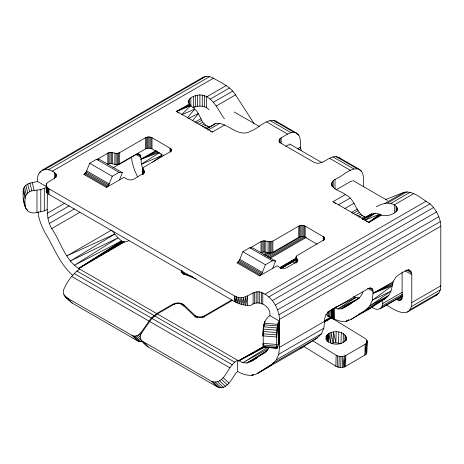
<?xml version="1.0" encoding="UTF-8"?>
<svg xmlns="http://www.w3.org/2000/svg" width="464" height="464" viewBox="0 0 464 464"><rect width="100%" height="100%" fill="white"/><g stroke="black" fill="none" stroke-linecap="round" stroke-linejoin="round"><path stroke-width="0.7" d="M46.742 186.783L37.671 181.546C32.08 182.793 23.606 183.071 23.2 190.704C22.678 199.822 23.687 215.992 36.987 212.454L36.987 190.112L40.786 189.561L46.736 187.415M279.548 343.534L278.499 344.479L277.223 348.284L263.407 347.084C263.72 337.154 260.165 322.248 269.874 315.607C271.156 305.95 258.245 299.054 250.844 305.364C245.253 305.701 239.627 304.309 234.72 301.641L48.958 194.393L48.958 188.807C39.388 181.72 57.565 180.734 56.214 174.377C48.969 165.909 35.786 168.78 37.671 181.546M234.72 301.641L234.72 296.055L48.958 188.807L47.786 193.639L48.958 194.393M237.626 371.467L235.683 373.334C231.774 379.036 226.328 390.879 217.303 386.877L148.289 347.031C144.252 343.83 137.216 338.842 141.491 333.082L151.937 318.397L157.319 313.931L237.626 360.296L237.626 371.467C243.548 374.895 250.995 377.099 257.363 373.508L302.516 347.437L317.672 337.624L321.488 333.778L323.884 328.205L324.864 317.788L326.117 314.563L328.286 311.866L368.236 288.608L370.655 287.958L372.424 288.979L372.911 290.052L373.073 293.318L372.256 300.272L369.866 305.851L366.05 309.697L350.888 319.51L346.092 321.343L340.477 321.245L332.247 318.629L331.963 309.523M276.759 332.572L263.204 331.47L263.042 335.895L276.59 336.997L278.255 322.689C276.341 330.983 276.092 339.758 276.962 348.18L277.855 346.678L276.962 348.18L263.407 347.084L263.042 343.343L276.59 344.445L278.255 345.03L278.255 322.689L279.548 321.192L269.874 315.607M326.163 339.555L326.267 336.127C330.641 329.098 347.24 330.362 346.318 340.205M327.079 341.527L327.288 334.666L326.685 340.193M328.651 342.345L328.924 333.43L330.594 342.803M330.733 342.786L331.047 332.502L333.187 342.908L335.843 342.751L340.35 343.511M332.247 318.629L332.543 308.891M336.18 331.783L335.843 342.751L333.523 331.94L333.187 342.908L331.331 343.331M325.902 314.441L365.191 338.494L366.96 340.356L366.856 352.391L365.939 354.415L345.5 366.409C342.513 367.952 338.755 367.848 335.826 366.218L336.168 355.25L312.475 340.617M337.247 366.896L337.583 355.929L336.168 355.25M338.494 343.012L338.83 332.044M338.894 367.337L339.23 356.369L337.583 355.929M340.97 343.673L341.307 332.705M340.663 367.511L341.005 356.543L342.774 356.439L345.837 355.441L365.191 344.271L366.96 342.473L367.192 341.423M343.157 342.635L343.43 333.72M342.432 367.407L342.774 356.439L344.085 367.036L345.837 355.441L345.5 366.409M344.085 367.036L344.421 356.062M344.851 341.881L345.059 335.025M345.958 340.64L346.086 336.522M364.849 355.238L365.191 344.271L365.939 354.415L366.276 343.447L366.624 353.446L366.96 342.473M366.792 345.842L366.96 340.356M263.042 335.895L263.407 329.104L264.712 321.587L264.712 323.75M326.076 339.613L326.267 336.127C325.16 345.929 344.387 347.031 346.434 338.117M331.238 317.863L331.766 309.505M236.153 302.395L236.611 296.89L234.72 296.055L235.393 302.012L236.611 296.89C245.288 300.829 251.366 290.667 259.712 291.868C271.266 295.359 278.893 307.632 279.548 319.331L279.548 347.316L278.731 354.27L276.341 359.849L272.519 363.695L257.363 373.508L271.643 364.93M371.873 306.907C377.922 312.55 384.372 307.626 382.429 300.075M386.251 304.593C394.371 310.544 411.174 320.195 411.777 302.574L411.777 274.642L410.913 271.417L408.674 269.77M407.525 311.97L436.549 295.208L438.857 293.068L440.307 289.867L440.8 285.812L440.8 226.229C440.464 217.691 436.206 209.635 430.047 203.835C422.072 199.358 414.021 190.542 404.208 192.264L385.793 199.479M296.049 262.85L296.049 257.265L296.6 255.821L323.246 240.288L324.429 239.111L324.429 237.748L323.971 237.11L305.19 226.136L303.143 225.458L300.782 225.458L298.735 226.136L272.867 241.077C269.039 243.432 264.834 239.238 261.006 241.593L250.606 247.724M142.86 174.406L142.86 168.821L143.411 167.382L170.056 151.844L171.396 149.982L170.781 148.666L152.001 137.698L149.953 137.013L147.593 137.013L145.551 137.698L119.677 152.633C115.849 154.988 111.644 150.794 107.816 153.149L97.417 159.28M277.855 324.33L277.223 327.938L263.674 326.836L264.306 323.234L277.855 324.33L276.962 330.2L263.407 329.104M25.41 207.878C25.102 202.983 23.681 196.806 27.747 193.041C30.264 190.768 33.715 190.223 36.987 190.112M327.613 341.568L328.924 333.43M409.886 270.466L408.552 270.054L405.327 270.918L398.872 274.642L395.624 277.53L393.263 281.66L390.995 291.096L388.681 295.435L385.398 298.526L370.237 308.34L350.888 319.51M279.16 141.978C278.881 140.29 279.595 138.574 281.161 137.791C285.279 135.65 289.171 132.24 294.06 132.339C302.743 133.91 299.425 144.188 301.159 150.266M331.679 185.362C331.325 182.822 332.821 180.502 335.02 179.313C343.006 176.598 350.401 166.263 359.623 169.47C365.011 173.316 362.993 180.879 363.399 186.47M376.304 206.787C382.33 203.383 390.456 200.97 396.134 206.283C399.365 209.455 395.119 213.069 392.103 214.13C388.641 215.946 384.453 216.062 380.776 214.867C374.286 211.132 367.888 215.528 362.523 219.24M188.193 102.921C187.995 97.295 195.327 95.195 199.891 94.911C212.651 95.34 218.016 110.2 224.396 118.767M142.86 168.821L144.617 171.593L144.066 173.037L133.615 179.214C130.384 181.006 126.637 179.365 123.94 177.352L106.459 187.444L83.885 174.412L86.165 172.005L89.656 163.258L96.524 159.297L99.754 159.587L122.328 172.62L119.497 179.922M106.459 187.444L108.744 185.037L112.236 176.291L119.097 172.33L122.328 172.62M296.049 257.265L297.807 260.037L297.256 261.476L286.804 267.658C283.574 269.451 279.821 267.809 277.13 265.797L259.649 275.889L237.075 262.856L239.354 260.449L242.846 251.703L249.707 247.741L252.944 248.031L275.517 261.064L272.687 268.366M259.649 275.889L261.934 273.482L265.425 264.735L272.287 260.774L275.517 261.064M268.865 347.24L267.867 349.56L265.483 351.967L250.322 361.781L246.929 362.981L242.916 362.668L237.626 360.296C227.151 364.936 225.249 385.833 211.485 381.315L141.346 340.553M362.889 292.076C360.377 300.631 349.757 302.313 343.847 307.783C340.924 309.5 337.427 309.152 334.376 307.974L334.376 319.215L333.599 308.415L333.836 318.994L332.74 308.937M263.674 347.188L263.975 346.672M231.925 299.906L204.085 315.978C201.214 317.428 197.386 317.388 194.816 315.329L183.814 304.813C180.856 302.435 176.436 302.395 173.124 304.065L156.675 313.56L79.599 269.056C72.332 274.323 66.538 282.263 63.348 290.574C62.454 296.432 68.626 299.564 72.181 303.085L137.97 341.069L140.905 341.719L142.523 341.405M64.861 296.31L66.358 297.528L132.147 335.513C135.227 337.137 138.997 335.391 140.847 332.711L151.293 318.026L156.675 313.56M192.635 120.797L198.267 113.605C196.185 108.541 189.556 106.749 188.193 101.529M187.363 117.757L194.799 109.098L181.975 114.654M181.83 114.434L190.861 105.543L176.662 111.343L178.739 112.938M202.252 78.045C205.291 75.11 210.117 76.409 213.434 78.207C221.316 82.934 230.585 86.606 235.515 94.876L253.93 123.349M152.714 162.145L161.397 155.742L160.967 153.839M335.513 307.156L336.655 306.339M369.617 215.354L371.797 213.794L362.807 219.211M380.138 214.646L368.892 222.326L366.224 221.293M212.657 125.437L215.888 123.314C228.311 122.258 238.107 138.794 251.169 130.9C259.156 128.186 266.551 117.85 275.773 121.058L296.734 133.162M364.803 220.139L375.266 213.295L363.219 219.153M253.124 374.651L251.929 375.434L253.182 374.715M47.345 192.896C47.775 204.792 45.257 217.773 51.736 228.561C60.726 241.628 64.734 259.364 78.631 268.499L121.522 240.944C123.778 242.481 126.898 242.022 129.05 240.509M159.343 152.702L141.381 164.192L142.877 169.406M79.599 269.056L78.631 268.499L122.049 241.28M380.776 214.867L368.892 222.326L333.077 201.649L345.332 194.573C355.917 199.114 355.238 213.736 365.893 217.32L362.831 219.089M267.537 347.374L242.916 362.668L268.726 348.377M124.7 241.901L78.631 268.499L122.653 241.547M267.287 350.5L246.929 362.981L265.118 352.588M78.631 268.499L123.656 241.808M348.586 319.87L346.092 321.343L348.632 319.974M359.182 298.184L341.086 308.885L352.46 302.574M280.007 267.931L296.119 258.46M257.178 357.738L250.322 361.781L256.592 358.156M284.745 265.843L285.992 265.112M293.497 260.727L294.744 259.997M280.679 268.14L296.345 259.022M280.952 268.378L296.003 259.666M41.922 170.288L203.174 77.192M39.614 172.428L40.873 171.703M44.927 169.36L206.178 76.264M48.43 169.708L209.682 76.606M52.183 171.303L213.434 78.207M189.213 104.093L176.662 111.343L212.477 132.02L224.733 124.944M206.84 96.738L226.188 85.567M193.169 107.596L195.031 106.523M210.186 99.122L229.535 87.951M83.885 174.412L85.747 173.339M213.353 102.283L232.702 91.112M216.166 106.047L235.515 94.876M107.816 153.149L107.816 164.32C111.644 161.965 115.849 166.158 119.677 163.804L145.551 148.869L147.593 148.184L149.953 148.184L152.001 148.869L163.833 155.701M112.938 167.881L136.033 154.547C142.117 151.508 140.905 161.043 141.381 164.192L161.397 155.742L161.855 157.029M194.863 122.241L200.993 118.703L198.267 113.605L188.053 118.656M196.794 123.163L201.695 120.333L200.993 118.703M199.097 124.41L202.774 122.287L205.72 125.141L209.484 127.014M47.345 213.254L64.908 203.116M156.165 150.429L140.87 159.256L159.181 152.441M201.103 125.715L204.166 123.946M202.658 126.91L205.72 125.141M47.856 218.19L69.177 205.883M204.862 128.186L207.924 126.417M206.416 128.783L215.888 123.314M207.141 128.621L212.042 125.79M207.808 130.216L220.064 123.14M49.352 223.404L74.437 208.922M51.736 228.561L79.959 212.268M111.418 230.173L66.897 255.879L114.805 234.105L118.018 237.875L121.522 240.944L74.304 265.321L118.018 237.875L70.296 261.006L114.805 234.105L112.735 230.886M285.853 146.253L288.446 144.884L289.89 145.012M297.488 148.845L300.51 147.1M298.862 149.686L300.678 148.637M359.623 169.47L338.656 157.366C329.608 153.491 322.579 167.33 313.409 161.994L281.161 143.376L279.392 141.601L279.16 140.58M336.255 189.764L350.5 181.546L352.112 181.111M237.075 262.856L238.316 262.137M338.355 204.879L350.001 198.157M157.319 313.931L173.768 304.436C176.639 302.986 180.467 303.027 183.036 305.086L194.033 315.601C196.997 317.979 201.417 318.02 204.728 316.349L232.568 300.278M263.726 254.545L267.49 252.37M344.984 208.452L354.171 203.151M264.561 255.154L268.952 252.619M265.338 255.971L270.982 252.718M261.006 241.593L261.006 252.764C264.834 250.409 269.039 254.603 272.867 252.248L298.735 237.313L300.782 236.628L303.143 236.628L305.19 237.313L317.022 244.139M267.264 256.227L301.751 236.315M267.774 257.294L304.146 236.298M269.352 257.653L305.097 237.017M270.089 258.32L306.46 237.319M351.277 212.541L357.402 209.009M352.594 213.817L358.109 210.639M354.896 215.064L359.188 212.587M357.518 216.021L360.58 214.252M359.072 217.216L362.135 215.447M384.853 203.441L404.208 192.264M387.672 202.925L407.021 191.754M361.891 218.138L364.339 216.723M362.947 219.281L364.17 218.573M365.394 217.865L369.071 215.743M280.256 267.345L296.508 257.961M390.839 203.423L410.188 192.253M280.772 267.885L296.397 258.86M281.074 268.233L296.148 259.533M281.19 268.349L296.067 259.73M394.185 204.902L413.534 193.732M381.449 215.076L368.892 222.326L379.204 214.281L364.872 220.249M265.037 294.193L426.288 201.098M268.795 296.931L430.047 203.835M272.293 300.626L433.544 207.53M275.297 305.028L436.549 211.926M277.605 309.83L438.857 216.729M279.055 314.708L440.307 221.612M279.548 319.331L440.8 226.229M264.857 347.031L238.589 360.853L263.494 346.475M265.483 351.967L266.736 351.242M343.847 307.783L350.714 303.816M324.539 320.781L330.716 317.219M324.278 321.349L331.07 317.428M279.548 347.316L324.701 321.245M393.263 281.66L373.073 293.318L392.225 285.702L372.256 300.272L390.995 291.096L369.866 305.851L388.681 295.435L366.05 309.697L385.398 298.526M324.632 321.558L331.424 317.637M324.371 322.138L331.783 317.857M278.731 354.27L323.884 328.205M276.341 359.849L321.488 333.778M272.519 363.695L317.672 337.624M382.429 303.688L402.271 292.233M382.15 305.938L402.619 294.124M381.344 307.719L402.433 295.545M380.068 308.908L402.392 296.02M396.041 299.071L397.259 299.779L402.81 296.577M397.259 299.779L398.512 300.312L402.213 298.178M398.512 300.312L399.678 300.428L402.149 299.002M411.777 302.574L440.8 285.812M411.284 306.623L440.307 289.867M409.828 309.83L438.857 293.068M280.181 268.105L296.421 258.779M281.677 267.838L296.09 259.538M281.196 268.024L296.154 259.44M264.602 346.898L238.589 360.853L263.569 346.794M238.589 360.853L264.399 346.736M359.438 314.157L360.708 313.473M361.978 312.788L370.237 308.34L368.88 308.821M392.782 283.081L373.073 293.318L392.434 284.449M156.803 151.032L140.87 159.256L157.841 151.687M359.159 298.143L337.879 308.954L355.789 297.499L359.136 297.76M189.863 104.736L176.662 111.343L190.339 105.142M335.025 307.655L355.789 297.499L353.939 296.722M36.987 212.454L44.295 210.894L47.345 209.473M209.009 109.759C205.169 105.537 198.337 105.142 193.442 107.625L193.442 96.454M300.115 348.36L302.516 347.437M399.678 300.428L401.453 299.408L402.102 296.989L402.102 271.921M435.348 295.58L436.549 295.208M263.975 324.835L277.524 325.937M263.082 333.79L276.631 334.886M263.082 345.094L276.631 346.19M276.759 347.466L263.204 346.364L263.042 343.343M339.23 356.369L341.005 356.543M193.053 277.049C189.973 274.821 183.425 275.459 182.352 271.011L182.352 273.11M195.901 278.777L183.187 273.743L181.61 271.991L181.441 270.999L181.441 272.397M210.476 131.248L212.477 132.02M121.522 241.263L122.798 241.947M273.099 120.234L294.06 132.339M296.931 133.997L298.781 135.065M335.988 156.542L356.949 168.647M359.82 170.305L361.671 171.373M269.99 120.541L290.951 132.646M332.874 156.849L353.841 168.954M266.649 121.962L287.61 134.067M329.539 158.27L350.5 170.375M234.291 112.033L259.451 126.556M289.507 143.91L322.173 162.771M352.878 180.496L387.399 200.431M345.332 194.573C341.226 190.907 332.932 190.182 331.679 183.964M407.885 269.671L410.913 271.417M406.719 270.048L411.556 272.844M405.124 270.802L411.777 274.642M138.411 153.874L140.227 154.924M370.614 287.935L372.424 288.979M137.077 153.897L140.708 155.991M369.28 287.953L372.911 290.052M135.43 154.199L140.87 157.342M367.633 288.26L373.073 291.398M353.829 296.49L355.697 297.569M292.013 261.354L295.127 263.158M96.524 159.297L119.097 172.33M249.707 247.741L272.287 260.774M89.656 163.258L112.236 176.291M242.846 251.703L265.425 264.735M86.681 170.938L109.255 183.97M239.871 259.382L262.444 272.414M86.165 172.005L108.744 185.037M239.354 260.449L261.934 273.482M85.498 172.985L108.071 186.018M238.687 261.423L261.261 274.462M84.721 173.803L107.294 186.835M237.91 262.247L260.484 275.28M76.844 270.993L153.92 315.491M154.564 315.868L234.865 362.227M74.211 273.528L151.293 318.026M151.937 318.397L232.238 364.762M71.833 276.538L148.909 321.042M149.559 321.413L229.86 367.772M303.636 346.335L335.826 366.218M72.86 275.43C59.531 264.045 53.795 246.651 44.701 232.162C41.574 225.811 38.599 219.124 38.118 211.973M333.077 201.649L335.669 203.644M338.656 157.366L339.683 158.317M275.773 121.058L277.31 122.484M223.085 377.58L228.909 383.142M221.531 379.384L227.354 384.946M219.646 380.811L225.469 386.373M217.552 381.762L223.375 387.324M215.4 382.179L221.218 387.736M213.33 382.023L219.153 387.585M211.485 381.315L217.303 386.877M140.847 332.711L141.816 333.639M139.681 334.063L140.656 334.991M138.266 335.136L140.209 336.986M144.93 343.493L147.169 346.115M136.7 335.849L141.068 340.019M142.465 341.469L148.289 347.031M135.082 336.156L140.905 341.719M133.533 336.04L139.351 341.603M132.147 335.513L137.97 341.069M63.823 294.663L68.672 299.297M66.358 297.528L72.181 303.085M69.646 300.225L70.685 301.867M201.695 120.333L202.774 122.287M137.64 176.894L134.403 169.911L132.014 161.571L131.567 157.261M32.231 182.52L34.139 190.344M29.893 182.967L31.801 190.785M27.718 183.883L29.621 191.707M25.845 185.223L27.747 193.041M24.412 186.882L26.315 194.7M23.507 188.749L25.41 196.574M23.2 190.704L25.102 198.522M27.434 209.722L27.747 211.027M25.996 208.295L26.315 209.6M23.2 198.151L25.102 205.975M236.611 296.89L237.87 303.143L238.809 297.418L239.72 303.827L241.17 297.598L241.663 304.407L243.53 297.418L243.67 304.894L245.734 296.89L245.659 305.231L247.619 296.055L247.619 305.364M332.665 308.914L333.239 318.814M397.352 208.916L397.352 210.314M397.045 207.553L397.045 210.343M396.134 206.283L396.134 211.868M394.684 205.192L394.684 212.872M335.02 179.313L335.02 189.086M333.204 180.676L333.204 187.653M332.067 182.259L332.067 186.453M331.197 309.482L331.197 317.863M329.997 310.265L329.997 317.248M328.883 311.228L328.883 316.813M327.926 311.651L327.926 316.535M324.429 237.748L324.429 239.842M323.971 237.11L323.971 239.905M323.246 236.565L323.246 240.752M305.19 226.136L305.19 237.313M304.245 225.719L304.245 236.889M303.143 225.458L303.143 236.628M301.965 225.365L301.965 236.541M300.782 225.458L300.782 236.628M299.68 225.719L299.68 236.889M298.735 226.136L298.735 237.313M297.54 259.306L297.54 262.102M296.316 257.996L296.316 262.183M296.148 256.522L296.148 262.804M281.161 137.791L281.161 143.376M280.076 138.608L280.076 142.796M279.392 139.56L279.392 142.349M278.934 321.633L278.934 343.975M278.499 322.138L278.499 344.479M272.867 241.077L272.867 252.248M271.829 241.524L271.829 252.694M270.622 241.785L270.622 252.955M269.335 241.843L269.335 253.013M268.07 241.686L268.07 252.857M265.797 240.984L265.797 252.155M264.532 240.828L264.532 251.998M263.245 240.886L263.245 252.056M262.781 292.888L262.781 304.059M262.038 241.147L262.038 252.317M261.36 292.262L261.36 303.433M259.712 291.868L259.712 303.038M257.938 291.734L257.938 302.905M256.169 291.868L256.169 303.038M254.521 292.262L254.521 303.433M253.106 292.888L253.106 304.059M206.341 96.454L206.341 107.625M204.45 95.619L204.45 106.79M204.085 315.978L204.085 317.376M202.867 316.518L202.867 317.915M202.252 95.091L202.252 106.262M199.891 94.911L199.891 106.082M197.531 95.091L197.531 106.262M196.997 316.547L196.997 317.944M195.767 316.019L195.767 317.417M195.332 95.619L195.332 106.79M194.816 315.329L194.816 316.726M190.861 97.945L190.861 106.32M189.451 98.994L189.451 104.58M188.541 100.212L188.541 103.008M183.866 273.389L183.866 274.787M183.814 304.813L183.814 306.211M183.019 272.681L183.019 274.079M182.717 304.013L182.717 305.411M182.584 271.556L182.584 272.954M182.503 271.869L182.503 273.267M182.387 271.196L182.387 273.29M181.702 270.715L181.702 272.809M181.296 303.41L181.296 304.802M174.522 303.439L174.522 304.836M171.396 149.982L171.396 151.38M171.239 149.304L171.239 150.701M170.781 148.666L170.781 152.157M170.056 148.12L170.056 151.612M152.001 137.698L152.001 148.869M151.055 137.274L151.055 148.451M149.953 137.013L149.953 148.184M148.776 136.926L148.776 148.097M147.593 137.013L147.593 148.184M146.491 137.274L146.491 148.451M145.551 137.698L145.551 148.869M144.35 170.862L144.35 172.962M143.127 169.551L143.127 174.441M142.958 168.078L142.958 174.365M119.677 152.633L119.677 163.804M118.645 153.079L118.645 164.25M117.433 153.34L117.433 164.517M116.145 153.398L116.145 164.569M114.881 153.242L114.881 164.418M112.607 152.54L112.607 163.711M111.343 152.383L111.343 163.554M110.055 152.441L110.055 163.612M108.849 152.702L108.849 163.873M98.142 158.734L98.142 160.132M56.214 174.377L56.214 177.173M55.529 173.426L55.529 177.613M54.439 172.608L54.439 178.889M44.295 188.552L44.295 210.894M40.786 189.561L40.786 211.903M46.597 183.721L46.301 191.661L47.786 193.639L47.508 187.717L46.916 192.896L46.597 186.447L46.406 192.229L46.29 185.084L46.301 191.661L46.597 183.721"/></g></svg>
